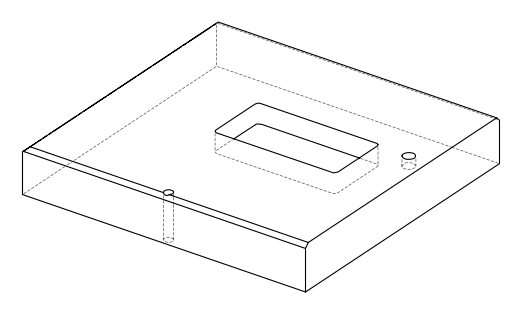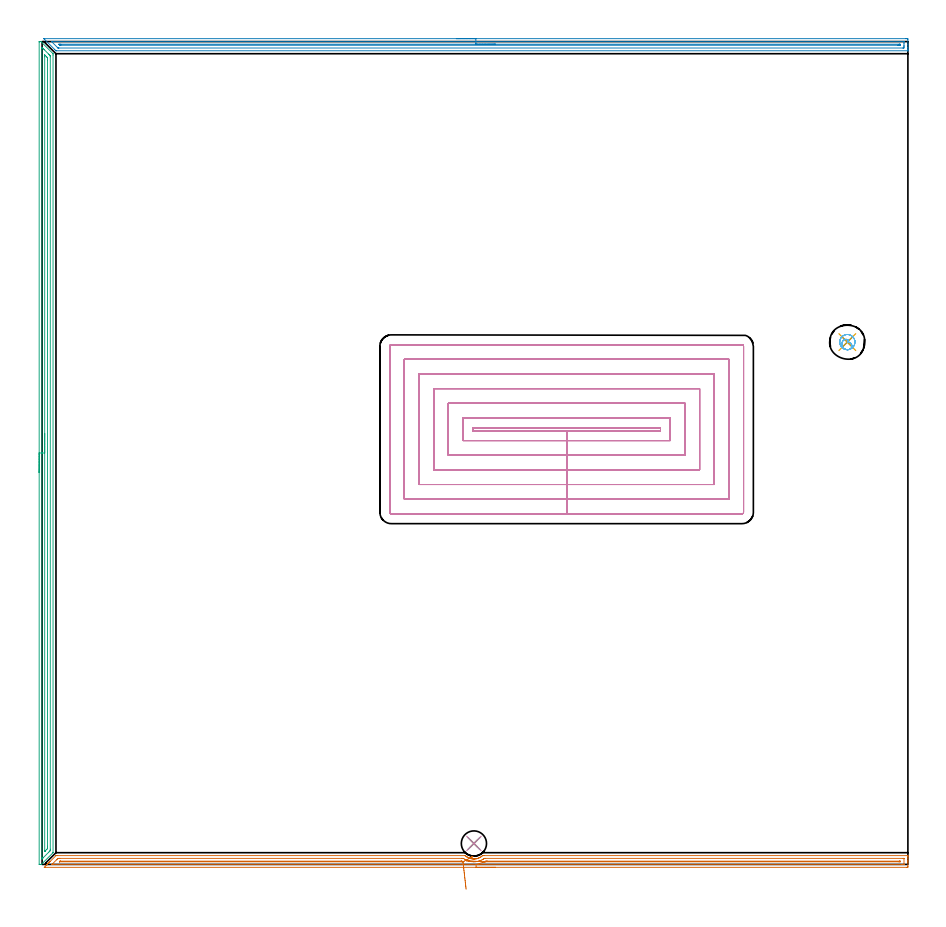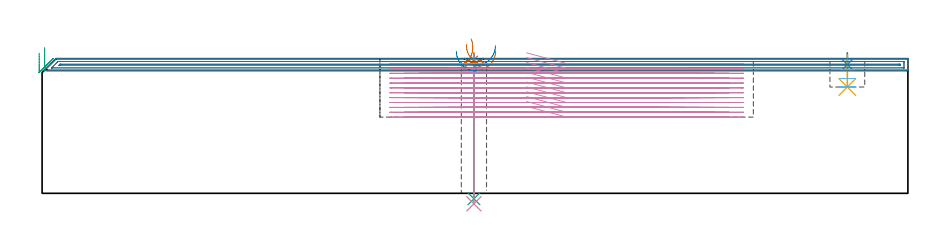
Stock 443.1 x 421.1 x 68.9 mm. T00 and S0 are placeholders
(PLAN: 10 operations, 6 tool changes, 95.3 min)
(1 SPOT_DRILL | STEP1HOLE | NXT0321_9005460120000 | 0.03 min | 1 mm3)
(2 SPOT_DRILL_1 | STEP1POCKET | NXT0321_9005460120000 | 0.05 min | 182 mm3)
(3 DRILL_THROUGH_HOLE_INTO_CENTER | STEP1HOLE | NXT0301_042 | 0.3 min | 2696 mm3)
(4 DRILL_TO_ENLARGE_THROUGH_HOLE | STEP1HOLE | UGT0301_237 | 0.31 min | 6276 mm3)
(5 DRILL_BLIND_HOLE_INTO_CENTER | STEP1POCKET | NXT0301_128 | 0.07 min | 1330 mm3)
(6 MILL_ROUGH_BLIND_HOLE_CONTOUR | STEP1POCKET | NXT0201_013 | Spiral | 0.68 min | 2093 mm3)
(7 AREA_MILL | FG_CHAMFER_SURFACE | UGT0205_001 | 10.75 min | 7966 mm3)
(8 AREA_MILL_1 | FG_CHAMFER_SURFACE_1 | UGT0205_001 | 10.7 min | 8502 mm3)
(9 AREA_MILL_2 | FG_CHAMFER_SURFACE_2 | UGT0205_001 | 10.18 min | 10444 mm3)
(10 MILL_RECTANGULAR_POCKET | POCKET_RECTANGULAR_STRAIGHT | NXT0201_013 | Follow Part, ap 2.5, ae 75% | 62.27 min | 551269 mm3)
(TOOL NXT0321_9005460120000 | NC Spot Drill, 142deg, 12mm, Carbide, Uncoated | D12 PA142 FL30 Z2)
(TOOL NXT0301_042 | Carbide Drill 7.1mm [860.1-0710-057A1-MM 2214] | D7.1 PA140 FL85 Z2)
(TOOL UGT0301_237 | Twist Drill 12.9 mm | D12.9 PA118 FL97 Z2)
(TOOL NXT0301_128 | Carbide Drill 12mm [861.1-1200-036A1-GP GC34] | D12 PA150 FL37.4 Z2)
(TOOL NXT0201_013 | ENDMILL 10mm | D10 FL30 Z4)
(TOOL UGT0205_001 | Chamfer Mill 20 x 3 x 45 deg. | D20 FL50 Z2)
(OP 1 SPOT_DRILL)
G17 G21 G94 G90
T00 M6
G54
G17 G0 G90 X221. Y10.7 S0 M3
G43 Z78.9 H0
G94 G81 G98 Z68.345 F250. R71.9
G80
M5
M2
(OP 2 SPOT_DRILL_1)
G17 G21 G94 G90
T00 M6
G54
G17 G0 G90 X412.1 Y267.3 S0 M3
G43 Z78.9 H0
G94 G81 G98 Z65.9 F250. R71.9
G80
M5
M2
(OP 3 DRILL_THROUGH_HOLE_INTO_CENTER)
G17 G21 G94 G90
T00 M6
G54
G17 G0 G90 X221. Y10.7 S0 M3
G43 Z78.9 H1
G94 G73 G98 Z-2.792 F250. Q6.517 R70.9
G80
M5
M2
(OP 4 DRILL_TO_ENLARGE_THROUGH_HOLE)
G17 G21 G94 G90
T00 M6
G54
G17 G0 G90 X221. Y10.7 S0 M3
G43 Z78.9 H0
G94 G73 G98 Z-5.376 F250. Q12.379 R70.9
G80
M5
M2
(OP 5 DRILL_BLIND_HOLE_INTO_CENTER)
G17 G21 G94 G90
T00 M6
G54
G17 G0 G90 X412.1 Y267.3 S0 M3
G43 Z78.9 H1
G94 G81 G98 Z54.4 F250. R70.9
G80
M5
M2
(OP 6 MILL_ROUGH_BLIND_HOLE_CONTOUR)
G17 G21 G94 G90
T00 M6
G54
G17 G0 G90 X412.1 Y267.3 S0 M3
G43 Z78.9 H0
Z67.525
G94 G3 X412.48 Y268.355 R0.596 F250.
X410.598 Y268.543 R1.696
X409.459 Y265.241 R2.571
X412.831 Y263.469 R3.058
X415.931 Y268.031 R3.9
X412.831 Y263.469 R-3.9
X414.381 Y265.75 R1.95
X412.1 Y267.3 R1.95
G0 Z63.15
G3 X412.48 Y268.355 R0.596
X410.598 Y268.543 R1.696
X409.459 Y265.241 R2.571
X412.831 Y263.469 R3.058
X415.931 Y268.031 R3.9
X412.831 Y263.469 R-3.9
X414.381 Y265.75 R1.95
X412.1 Y267.3 R1.95
G0 Z58.775
G3 X412.48 Y268.355 R0.596
X410.598 Y268.543 R1.696
X409.459 Y265.241 R2.571
X412.831 Y263.469 R3.058
X415.931 Y268.031 R3.9
X412.831 Y263.469 R-3.9
X414.381 Y265.75 R1.95
X412.1 Y267.3 R1.95
G0 Z54.4
G3 X412.48 Y268.355 R0.596
X410.598 Y268.543 R1.696
X409.459 Y265.241 R2.571
X412.831 Y263.469 R3.058
X415.931 Y268.031 R3.9
X412.831 Y263.469 R-3.9
X414.381 Y265.75 R1.95
X412.1 Y267.3 R1.95
G0 Z78.9
M5
M2
(OP 7 AREA_MILL)
G17 G21 G94 G90
T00 M6
G54
G17 G0 G90 X232.1 Y-1.5 S1061 M3
G43 Z78.9 H0
Z72.9
G94 G1 X232.062 Z72.029 F250.
X231.948 Z71.164
X231.759 Z70.312
X231.497 Z69.48
X231.163 Z68.674
X230.76 Z67.9
X230.291 Z67.164
X229.76 Z66.472
X229.171 Z65.829
X228.528 Z65.24
X227.836 Z64.709
X227.1 Z64.24
X226.326 Z63.837
X225.52 Z63.503
X224.688 Z63.241
X223.836 Z63.052
X222.971 Z62.938
X222.1 Z62.9
X1.593
X1.28 Y-1.498 Z62.902
X1.128 Y-1.495 Z62.905
X1.108 Y-1.492 Z62.906
X2.055 Y-0.544 Z63.855
X2.174 Y-0.424 Z63.972
X2.347 Y-0.252 Z64.146
X2.621 Y0.022 Z64.42
X2.784 Y0.186 Z64.581
X2.942 Y0.344 Z64.741
X3.068 Y0.469 Z64.867
X3.222 Y0.624 Z65.019
X3.372 Y0.773 Z65.171
X3.515 Y0.916 Z65.314
X3.66 Y1.062 Z65.458
X3.801 Y1.202 Z65.6
X3.962 Y1.363 Z65.761
X4.098 Y1.5 Z65.896
X7.091 Y4.491 Z68.891
X7.103 Y4.493 Z68.893
X7.985 Y4.5 Z68.9
X216.289
X216.589 Y4.495 Z68.89
X216.736 Y4.368 Z68.766
X216.782 Y4.329 Z68.727
X217.032 Y4.127 Z68.525
X217.185 Y4.005 Z68.4
X217.374 Y3.87 Z68.269
X217.385 Y3.863 Z68.262
X217.43 Y3.836 Z68.234
X217.722 Y3.655 Z68.053
X218.079 Y3.458 Z67.854
X218.505 Y3.264 Z67.664
X218.522 Y3.256 Z67.656
X218.593 Y3.229 Z67.629
X218.972 Y3.084 Z67.483
X219.232 Y3. Z67.4
X219.486 Y2.938 Z67.337
X219.547 Y2.923 Z67.322
X219.865 Y2.86 Z67.256
X220.312 Y2.797 Z67.195
X220.502 Y2.783 Z67.181
X220.759 Y2.768 Z67.154
X220.894 Y2.766 Z67.156
X220.99 Y2.767 Z67.152
X221.121 Y2.766 Z67.154
X221.207 Z67.153
X221.213 Y2.767
X221.45 Y2.78 Z67.175
X221.653 Y2.796 Z67.188
X222.101 Y2.855 Z67.254
X222.2 Y2.875 Z67.274
X222.547 Y2.944 Z67.343
X222.607 Y2.96 Z67.358
X222.768 Y3.001 Z67.399
X222.994 Y3.075 Z67.473
X223.107 Y3.112 Z67.51
X223.39 Y3.219 Z67.618
X223.441 Y3.238 Z67.637
X223.544 Y3.285 Z67.685
X223.892 Y3.448 Z67.844
X224.34 Y3.69 Z68.09
X224.624 Y3.871 Z68.269
X224.782 Y3.988 Z68.384
X224.932 Y4.097 Z68.495
X224.969 Y4.127 Z68.526
X225.228 Y4.335 Z68.734
X225.41 Y4.497 Z68.888
X226.123 Y4.5 Z68.9
X442.92
X443.09 Y4.498 Z68.889
X443.097 Y4.352 Z68.745
X443.1 Y4.2 Z68.599
Y3.958 Z68.358
Y3.252 Z67.646
Y2.023 Z66.42
Y1.5 Z65.894
Y0.886 Z65.281
Y-0.866 Z63.53
X443.096 Y-1.127 Z63.269
X443.09 Y-1.492 Z62.904
X442.849 Y-1.496 Z62.902
X442.473 Y-1.5 Z62.9
X222.1
Y-0.086 Z64.314
X5.755 Y-0.085 Z64.315
X5.303 Y-0.083 Z64.317
X5.128 Y-0.08 Z64.32
X4.987 Y-0.074 Z64.326
X5.051 Y-0.005 Z64.395
X5.132 Y0.08 Z64.48
X5.303 Y0.253 Z64.653
X5.49 Y0.441 Z64.841
X7.425 Y2.376 Z66.776
X7.703 Y2.652 Z67.052
X7.985 Y2.931 Z67.331
X8.099 Y3.038 Z67.438
X8.16 Y3.08 Z67.48
X8.879 Y3.085 Z67.485
X9.049
X214.671
X215.395 Y3.08 Z67.48
X215.571 Y3.079 Z67.479
X216.289 Y2.667 Z67.067
X216.801 Y2.376 Z66.776
X217.183 Y2.191 Z66.591
X217.532 Y2.033 Z66.433
X218.077 Y1.827 Z66.227
X218.22 Y1.78 Z66.18
X218.528 Y1.684 Z66.084
X218.931 Y1.578 Z65.978
X218.971 Y1.569 Z65.969
X219.002 Y1.562 Z65.962
X219.315 Y1.5 Z65.9
X219.865 Y1.421 Z65.821
X219.957 Y1.41 Z65.81
X220.759 Y1.354 Z65.754
X220.91 Y1.352 Z65.752
X221.284 Y1.353 Z65.753
X221.653 Y1.376 Z65.776
X221.769 Y1.386 Z65.786
X222.547 Y1.477 Z65.877
X222.567 Y1.48 Z65.88
X222.675 Y1.5 Z65.9
X223.362 Y1.655 Z66.055
X223.441 Y1.676 Z66.076
X223.981 Y1.847 Z66.247
X224.335 Y1.98 Z66.38
X224.617 Y2.1 Z66.5
X225.229 Y2.389 Z66.789
X225.567 Y2.581 Z66.981
X225.78 Y2.712 Z67.112
X226.123 Y2.937 Z67.337
X226.315 Y3.063 Z67.463
X226.341 Y3.079 Z67.479
X226.383 Y3.081 Z67.481
X226.474 Y3.084 Z67.484
X226.655 Y3.085 Z67.485
X227.017 Y3.086 Z67.486
X440.685 Y3.085 Z67.485
X440.856 Y3.084 Z67.484
X441.041 Y3.08 Z67.48
X441.081 Y3.079 Z67.479
X441.09 Y3.057 Z67.457
X441.093 Y3.024 Z67.424
X441.099 Y2.846 Z67.246
Y0.218 Z64.618
X441.095 Y0.082 Z64.482
X441.09 Y-0.026 Z64.374
X441.083 Y-0.079 Z64.321
X441.046 Y-0.08 Z64.32
X440.685 Y-0.084 Z64.316
X440.515 Y-0.085 Z64.315
X439.791 Y-0.086 Z64.314
X222.1
X226.595 Y1.334 Z65.734
X227.017 Y1.589 Z65.989
X227.114 Y1.643 Z66.043
X227.155 Y1.664 Z66.064
X227.197 Y1.667 Z66.067
X227.376 Y1.67 Z66.07
X227.736 Y1.671 Z66.071
X227.911 Y1.672 Z66.072
X438.722 Y1.671 Z66.071
X438.897 Y1.67 Z66.07
X439.071 Y1.667 Z66.067
X439.087 Y1.665 Z66.065
X439.092 Y1.654 Z66.054
X439.097 Y1.619 Z66.019
X439.099 Y1.566 Z65.966
X439.1 Y1.5 Z65.9
X439.097 Y1.401 Z65.801
X439.092 Y1.352 Z65.752
X439.088 Y1.335 Z65.735
X439.068 Y1.333 Z65.733
X438.897 Y1.33 Z65.73
X438.178 Y1.329 Z65.729
X226.842
X226.725 Y1.33 Z65.73
X226.632 Y1.332 Z65.732
X226.595 Y1.334 Z65.734
X225.728 Y1.382 Z65.82
X224.872 Y1.428 Z65.981
X224.033 Y1.474 Z66.216
X223.218 Y1.519 Z66.523
X222.432 Y1.562 Z66.9
X221.683 Y1.603 Z67.344
X220.974 Y1.641 Z67.853
X220.313 Y1.677 Z68.42
X219.704 Y1.711 Z69.044
X219.151 Y1.741 Z69.718
X218.66 Y1.768 Z70.438
X218.232 Y1.791 Z71.199
X217.873 Y1.811 Z71.993
X217.584 Y1.827 Z72.816
X217.367 Y1.838 Z73.661
X217.225 Y1.846 Z74.522
X217.159 Y1.85 Z75.392
X217.168 Y1.849 Z76.264
G0 X219.571 Y3.586 Z79.056
G1 X219.869 Y3.747 Z78.253
X220.105 Y3.875 Z77.422
X220.277 Y3.967 Z76.572
X220.382 Y4.024 Z75.708
X220.421 Y4.045 Z74.837
X220.393 Y4.03 Z73.965
X220.298 Y3.979 Z73.099
X220.137 Y3.892 Z72.246
X219.912 Y3.77 Z71.412
X219.623 Y3.614 Z70.604
X219.273 Y3.425 Z69.827
X218.865 Y3.205 Z69.088
X218.402 Y2.955 Z68.393
X217.887 Y2.678 Z67.745
X217.325 Y2.374 Z67.151
X216.719 Y2.047 Z66.615
X216.075 Y1.699 Z66.142
X215.396 Y1.333 Z65.733
X214.501 Y1.329 Z65.729
X9.054
X8.911 Y1.33 Z65.73
X8.879 Y1.332 Z65.732
X8.854 Y1.335 Z65.735
X8.865 Y1.355 Z65.755
X8.879 Y1.378 Z65.778
X8.94 Y1.44 Z65.84
X9. Y1.5 Z65.9
X9.157 Y1.649 Z66.049
X9.171 Y1.661 Z66.061
X9.214 Y1.664 Z66.064
X9.306 Y1.669 Z66.069
X9.423 Y1.671 Z66.071
X214.326
X214.501 Y1.67 Z66.07
X214.676 Y1.668 Z66.068
X214.791 Y1.664 Z66.064
X214.858 Y1.654 Z66.054
X214.905 Y1.629 Z66.029
X215.134 Y1.5 Z65.9
X215.395 Y1.344 Z65.744
X215.396 Y1.333 Z65.733
X215.469 Y0.692 Z65.146
X215.548 Y0.003 Z64.617
X215.632 Y-0.729 Z64.151
X215.72 Y-1.5 Z63.751
X215.812 Y-2.301 Z63.419
X215.906 Y-3.129 Z63.16
X216.003 Y-3.976 Z62.974
X216.101 Y-4.835 Z62.863
X216.2 Y-5.701 Z62.827
X216.299 Y-6.567 Z62.868
X216.398 Y-7.426 Z62.985
X216.494 Y-8.272 Z63.177
X216.589 Y-9.097 Z63.442
X216.68 Y-9.897 Z63.778
X216.768 Y-10.665 Z64.183
X216.851 Y-11.394 Z64.654
X216.93 Y-12.08 Z65.188
X217.003 Y-12.717 Z65.779
G0 Z78.9
M5
M2
(OP 8 AREA_MILL_1)
G17 G21 G94 G90
T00 M6
G54
G17 G0 G90 X212. Y422.6 S1061 M3
G43 Z78.9 H0
Z72.7
G94 G1 X212.038 Z71.828 F250.
X212.152 Z70.964
X212.341 Z70.112
X212.603 Z69.28
X212.937 Z68.474
X213.34 Z67.7
X213.808 Z66.964
X214.34 Z66.272
X214.929 Z65.629
X215.572 Z65.04
X216.264 Z64.509
X217. Z64.04
X217.774 Z63.637
X218.58 Z63.303
X219.412 Z63.041
X220.263 Z62.852
X221.128 Z62.738
X222. Z62.7
X442.006
X442.467 Y422.599 Z62.701
X442.924 Y422.595 Z62.703
X443.09 Y422.591 Z62.706
X443.1 Y422.145 Z63.152
Y419.5 Z65.795
Y418.102 Z67.194
Y417.737 Z67.558
Y417.005 Z68.294
Y416.777 Z68.522
X443.094 Y416.406 Z68.885
X443.092 Y416.403 Z68.888
X442.916 Y416.4 Z68.9
X7.346
X7.104 Y416.404 Z68.89
X7.095 Y416.408 Z68.886
X6.991 Y416.507 Z68.789
X6.452 Y417.048 Z68.251
X1.085 Y422.415 Z62.884
X0.922 Y422.586 Z62.713
X0.913 Y422.599 Z62.701
X1.078 Y422.6 Z62.7
X222.
Y421.186 Z64.114
X440.758 Y421.185 Z64.115
X441.062 Y421.179 Z64.121
X441.091 Y421.177 Z64.123
X441.094 Y421.153 Z64.147
X441.098 Y421.117 Z64.183
X441.099 Y421.082 Z64.218
X441.1 Y420.848 Z64.452
Y419.966 Z65.334
Y419.085 Z66.215
X441.098 Y418.618 Z66.682
X441.093 Y418.21 Z67.09
X441.077 Y417.821 Z67.479
X440.679 Y417.816 Z67.484
X440.599 Y417.815 Z67.485
X8.608
X8.202 Y417.82 Z67.48
X8.155 Y417.821 Z67.479
X8.085 Y417.877 Z67.423
X7.954 Y418.001 Z67.299
X7.793 Y418.157 Z67.143
X4.87 Y421.08 Z64.22
X4.835 Y421.117 Z64.183
X4.801 Y421.156 Z64.144
X4.783 Y421.178 Z64.122
X4.803 Y421.18 Z64.12
X5.11 Y421.185 Z64.115
X5.189 Y421.186 Z64.114
X222.
Y419.772 Z65.528
X438.615 Y419.771 Z65.529
X438.89 Y419.77 Z65.53
X438.981 Y419.768 Z65.532
X439.053 Y419.765 Z65.535
X439.09 Y419.76 Z65.54
X439.092 Y419.707 Z65.593
X439.095 Y419.5 Z65.8
X439.094 Y419.299 Z66.001
X439.087 Y419.235 Z66.065
X439.027 Y419.233 Z66.067
X438.89 Y419.231 Z66.069
X438.271 Y419.229 Z66.071
X437.995
X9.582
X9.307 Y419.231 Z66.069
X9.228 Y419.233 Z66.067
X9.184 Y419.235 Z66.065
X9.16 Y419.251 Z66.049
X9.072 Y419.333 Z65.967
X8.901 Y419.5 Z65.8
X8.688 Y419.716 Z65.584
X8.647 Y419.764 Z65.536
X8.65 Y419.765 Z65.535
X8.688 Y419.767 Z65.533
X9.307 Y419.771 Z65.529
X9.582
X222. Y419.772 Z65.528
X222.872 Z65.566
X223.736 Z65.68
X224.588 Z65.869
X225.42 Z66.132
X226.226 Z66.465
X227. Z66.868
X227.736 Z67.337
X228.428 Z67.868
X229.071 Z68.457
X229.66 Z69.101
X230.191 Z69.793
X230.66 Z70.528
X231.063 Z71.302
X231.397 Z72.108
X231.659 Z72.94
X231.848 Z73.792
X231.962 Z74.657
X232. Z75.528
G0 Z78.9
M5
M2
(OP 9 AREA_MILL_2)
G17 G21 G94 G90
T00 M6
G54
G17 G0 G90 X-1.5 Y200.55 S1061 M3
G43 Z78.9 H0
Z71.8
G94 G1 Y200.588 Z70.928 F250.
Y200.702 Z70.064
Y200.891 Z69.212
Y201.153 Z68.38
Y201.487 Z67.574
Y201.89 Z66.8
Y202.358 Z66.064
Y202.89 Z65.372
Y203.479 Z64.729
Y204.122 Z64.14
Y204.814 Z63.609
Y205.55 Z63.14
Y206.324 Z62.737
Y207.13 Z62.403
Y207.962 Z62.141
Y208.814 Z61.952
Y209.678 Z61.838
Y210.55 Z61.8
Y420.929
X-1.498 Y421. Z61.802
X-1.491 Y421.1 Z61.806
X-0.6 Z62.7
X-0.156 Y420.657 Z63.142
X5.582 Y414.918 Z68.881
X5.604 Y414.9 Z68.894
X5.6 Y414.241 Z68.9
Y6.012
X5.579 Y5.979 Z68.879
X-0.303 Y0.096 Z62.995
X-0.4 Y0.01 Z62.895
X-0.493 Y0. Z62.806
X-1.271 Z62.029
X-1.493 Y0.01 Z61.805
X-1.5 Y0.06 Z61.8
Y210.55
X-0.086 Z63.214
X-0.085 Y417.731 Z63.215
X-0.084 Y417.802 Z63.216
X-0.079 Y418.1 Z63.221
X0.017 Y418.021 Z63.317
X0.244 Y417.802 Z63.544
X0.727 Y417.323 Z64.027
X1.141 Y416.909 Z64.441
X3.373 Y414.677 Z66.673
X3.821 Y414.229 Z67.121
X3.972 Y414.075 Z67.272
X4.093 Y413.95 Z67.393
X4.171 Y413.867 Z67.471
X4.179 Y413.816 Z67.479
X4.185 Y413.407 Z67.485
Y413.336
X4.186 Y7.764 Z67.486
X4.184 Y7.353 Z67.484
X4.181 Y7.148 Z67.481
X4.179 Y7.049 Z67.479
X4.133 Y6.995 Z67.433
X4.018 Y6.871 Z67.318
X3.695 Y6.545 Z66.995
X3.373 Y6.223 Z66.673
X0.448 Y3.298 Z63.748
X0.346 Y3.196 Z63.646
X0.143 Y2.995 Z63.443
X-0.055 Y2.802 Z63.245
X-0.076 Y2.784 Z63.224
X-0.079 Z63.221
X-0.081 Y2.811 Z63.219
X-0.084 Y2.949 Z63.216
X-0.086 Y3.227 Z63.214
Y3.298
Y210.55
X1.328 Z64.628
X1.329 Y413.336 Z64.629
Y413.619
X1.334 Y414.229 Z64.634
X1.335 Y414.244 Z64.635
X1.363 Y414.229 Z64.663
X1.609 Y413.989 Z64.909
X2.265 Y413.336 Z65.565
X2.491 Y413.108 Z65.791
X2.654 Y412.94 Z65.954
X2.735 Y412.854 Z66.035
X2.765 Y412.803 Z66.065
X2.766 Y412.726 Z66.066
X2.77 Y412.442 Z66.07
X2.771 Y412.159 Z66.071
Y411.549
Y9.267
X2.77 Y8.658 Z66.07
X2.768 Y8.377 Z66.068
X2.764 Y8.095 Z66.064
X2.465 Y7.764 Z65.765
X1.469 Y6.768 Z64.769
X1.438 Y6.737 Z64.738
X1.395 Y6.696 Z64.695
X1.347 Y6.654 Z64.647
X1.334 Y6.645 Z64.634
X1.333 Y6.647 Z64.633
X1.331 Y6.679 Z64.631
X1.329 Y6.871 Z64.629
Y7.021
X1.328 Y210.55 Z64.628
Y211.422 Z64.667
Y212.286 Z64.78
Y213.138 Z64.969
Y213.97 Z65.232
Y214.776 Z65.565
Y215.55 Z65.968
Y216.286 Z66.437
Y216.978 Z66.968
Y217.621 Z67.557
Y218.21 Z68.201
Y218.742 Z68.893
Y219.21 Z69.628
Y219.613 Z70.402
Y219.947 Z71.208
Y220.209 Z72.04
Y220.398 Z72.892
Y220.512 Z73.757
Y220.55 Z74.628
G0 Z78.9
M5
M2
(OP 10 MILL_RECTANGULAR_POCKET)
G17 G21 G94 G90
T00 M6
G54
G17 G0 G90 X247.955 Y221.9 S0 M3
G43 Z78.9 H0
Z71.9
G94 G1 X268.45 Z66.408 F250.
X316.5 F500.
Y223.5
X220.4
Y221.9
X268.45
Y216.9
X321.5
Y228.5
X215.4
Y216.9
X268.45
Y209.4
X329.
Y236.
X207.9
Y209.4
X268.45
Y201.9
X336.5
Y243.5
X200.4
Y201.9
X268.45
Y194.4
X344.
Y251.
X192.9
Y194.4
X268.45
Y186.9
X351.5
Y258.5
X185.4
Y186.9
X268.45
Y179.4
X358.2
G3 X359. Y180.2 R0.8
G1 Y265.2
G3 X358.2 Y266. R0.8
G1 X178.7
G3 X177.9 Y265.2 R0.8
G1 Y180.2
G3 X178.7 Y179.4 R0.8
G1 X268.45
X269.45
G0 X247.955 Y221.9 Z69.408
G1 X268.45 Z63.917 F250.
X316.5 F500.
Y223.5
X220.4
Y221.9
X268.45
Y216.9
X321.5
Y228.5
X215.4
Y216.9
X268.45
Y209.4
X329.
Y236.
X207.9
Y209.4
X268.45
Y201.9
X336.5
Y243.5
X200.4
Y201.9
X268.45
Y194.4
X344.
Y251.
X192.9
Y194.4
X268.45
Y186.9
X351.5
Y258.5
X185.4
Y186.9
X268.45
Y179.4
X358.2
G3 X359. Y180.2 R0.8
G1 Y265.2
G3 X358.2 Y266. R0.8
G1 X178.7
G3 X177.9 Y265.2 R0.8
G1 Y180.2
G3 X178.7 Y179.4 R0.8
G1 X268.45
X269.45
G0 X247.955 Y221.9 Z66.917
G1 X268.45 Z61.425 F250.
X316.5 F500.
Y223.5
X220.4
Y221.9
X268.45
Y216.9
X321.5
Y228.5
X215.4
Y216.9
X268.45
Y209.4
X329.
Y236.
X207.9
Y209.4
X268.45
Y201.9
X336.5
Y243.5
X200.4
Y201.9
X268.45
Y194.4
X344.
Y251.
X192.9
Y194.4
X268.45
Y186.9
X351.5
Y258.5
X185.4
Y186.9
X268.45
Y179.4
X358.2
G3 X359. Y180.2 R0.8
G1 Y265.2
G3 X358.2 Y266. R0.8
G1 X178.7
G3 X177.9 Y265.2 R0.8
G1 Y180.2
G3 X178.7 Y179.4 R0.8
G1 X268.45
X269.45
G0 X247.955 Y221.9 Z64.425
G1 X268.45 Z58.933 F250.
X316.5 F500.
Y223.5
X220.4
Y221.9
X268.45
Y216.9
X321.5
Y228.5
X215.4
Y216.9
X268.45
Y209.4
X329.
Y236.
X207.9
Y209.4
X268.45
Y201.9
X336.5
Y243.5
X200.4
Y201.9
X268.45
Y194.4
X344.
Y251.
X192.9
Y194.4
X268.45
Y186.9
X351.5
Y258.5
X185.4
Y186.9
X268.45
Y179.4
X358.2
G3 X359. Y180.2 R0.8
G1 Y265.2
G3 X358.2 Y266. R0.8
G1 X178.7
G3 X177.9 Y265.2 R0.8
G1 Y180.2
G3 X178.7 Y179.4 R0.8
G1 X268.45
X269.45
G0 X247.955 Y221.9 Z61.933
G1 X268.45 Z56.442 F250.
X316.5 F500.
Y223.5
X220.4
Y221.9
X268.45
Y216.9
X321.5
Y228.5
X215.4
Y216.9
X268.45
Y209.4
X329.
Y236.
X207.9
Y209.4
X268.45
Y201.9
X336.5
Y243.5
X200.4
Y201.9
X268.45
Y194.4
X344.
Y251.
X192.9
Y194.4
X268.45
Y186.9
X351.5
Y258.5
X185.4
Y186.9
X268.45
Y179.4
X358.2
G3 X359. Y180.2 R0.8
G1 Y265.2
G3 X358.2 Y266. R0.8
G1 X178.7
G3 X177.9 Y265.2 R0.8
G1 Y180.2
G3 X178.7 Y179.4 R0.8
G1 X268.45
X269.45
G0 X247.955 Y221.9 Z59.442
G1 X268.45 Z53.95 F250.
X316.5 F500.
Y223.5
X220.4
Y221.9
X268.45
Y216.9
X321.5
Y228.5
X215.4
Y216.9
X268.45
Y209.4
X329.
Y236.
X207.9
Y209.4
X268.45
Y201.9
X336.5
Y243.5
X200.4
Y201.9
X268.45
Y194.4
X344.
Y251.
X192.9
Y194.4
X268.45
Y186.9
X351.5
Y258.5
X185.4
Y186.9
X268.45
Y179.4
X358.2
G3 X359. Y180.2 R0.8
G1 Y265.2
G3 X358.2 Y266. R0.8
G1 X178.7
G3 X177.9 Y265.2 R0.8
G1 Y180.2
G3 X178.7 Y179.4 R0.8
G1 X268.45
X269.45
G0 X247.955 Y221.9 Z56.95
G1 X268.45 Z51.458 F250.
X316.5 F500.
Y223.5
X220.4
Y221.9
X268.45
Y216.9
X321.5
Y228.5
X215.4
Y216.9
X268.45
Y209.4
X329.
Y236.
X207.9
Y209.4
X268.45
Y201.9
X336.5
Y243.5
X200.4
Y201.9
X268.45
Y194.4
X344.
Y251.
X192.9
Y194.4
X268.45
Y186.9
X351.5
Y258.5
X185.4
Y186.9
X268.45
Y179.4
X358.2
G3 X359. Y180.2 R0.8
G1 Y265.2
G3 X358.2 Y266. R0.8
G1 X178.7
G3 X177.9 Y265.2 R0.8
G1 Y180.2
G3 X178.7 Y179.4 R0.8
G1 X268.45
X269.45
G0 X247.955 Y221.9 Z54.458
G1 X268.45 Z48.967 F250.
X316.5 F500.
Y223.5
X220.4
Y221.9
X268.45
Y216.9
X321.5
Y228.5
X215.4
Y216.9
X268.45
Y209.4
X329.
Y236.
X207.9
Y209.4
X268.45
Y201.9
X336.5
Y243.5
X200.4
Y201.9
X268.45
Y194.4
X344.
Y251.
X192.9
Y194.4
X268.45
Y186.9
X351.5
Y258.5
X185.4
Y186.9
X268.45
Y179.4
X358.2
G3 X359. Y180.2 R0.8
G1 Y265.2
G3 X358.2 Y266. R0.8
G1 X178.7
G3 X177.9 Y265.2 R0.8
G1 Y180.2
G3 X178.7 Y179.4 R0.8
G1 X268.45
X269.45
G0 X247.955 Y221.9 Z51.967
G1 X268.45 Z46.475 F250.
X316.5 F500.
Y223.5
X220.4
Y221.9
X268.45
Y216.9
X321.5
Y228.5
X215.4
Y216.9
X268.45
Y209.4
X329.
Y236.
X207.9
Y209.4
X268.45
Y201.9
X336.5
Y243.5
X200.4
Y201.9
X268.45
Y194.4
X344.
Y251.
X192.9
Y194.4
X268.45
Y186.9
X351.5
Y258.5
X185.4
Y186.9
X268.45
Y179.4
X358.2
G3 X359. Y180.2 R0.8
G1 Y265.2
G3 X358.2 Y266. R0.8
G1 X178.7
G3 X177.9 Y265.2 R0.8
G1 Y180.2
G3 X178.7 Y179.4 R0.8
G1 X268.45
X269.45
G0 X247.955 Y221.9 Z49.475
G1 X268.45 Z43.983 F250.
X316.5 F500.
Y223.5
X220.4
Y221.9
X268.45
Y216.9
X321.5
Y228.5
X215.4
Y216.9
X268.45
Y209.4
X329.
Y236.
X207.9
Y209.4
X268.45
Y201.9
X336.5
Y243.5
X200.4
Y201.9
X268.45
Y194.4
X344.
Y251.
X192.9
Y194.4
X268.45
Y186.9
X351.5
Y258.5
X185.4
Y186.9
X268.45
Y179.4
X358.2
G3 X359. Y180.2 R0.8
G1 Y265.2
G3 X358.2 Y266. R0.8
G1 X178.7
G3 X177.9 Y265.2 R0.8
G1 Y180.2
G3 X178.7 Y179.4 R0.8
G1 X268.45
X269.45
G0 X247.955 Y221.9 Z46.983
G1 X268.45 Z41.492 F250.
X316.5 F500.
Y223.5
X220.4
Y221.9
X268.45
Y216.9
X321.5
Y228.5
X215.4
Y216.9
X268.45
Y209.4
X329.
Y236.
X207.9
Y209.4
X268.45
Y201.9
X336.5
Y243.5
X200.4
Y201.9
X268.45
Y194.4
X344.
Y251.
X192.9
Y194.4
X268.45
Y186.9
X351.5
Y258.5
X185.4
Y186.9
X268.45
Y179.4
X358.2
G3 X359. Y180.2 R0.8
G1 Y265.2
G3 X358.2 Y266. R0.8
G1 X178.7
G3 X177.9 Y265.2 R0.8
G1 Y180.2
G3 X178.7 Y179.4 R0.8
G1 X268.45
X269.45
G0 X247.955 Y221.9 Z44.492
G1 X268.45 Z39. F250.
X316.5 F500.
Y223.5
X220.4
Y221.9
X268.45
Y216.9
X321.5
Y228.5
X215.4
Y216.9
X268.45
Y209.4
X329.
Y236.
X207.9
Y209.4
X268.45
Y201.9
X336.5
Y243.5
X200.4
Y201.9
X268.45
Y194.4
X344.
Y251.
X192.9
Y194.4
X268.45
Y186.9
X351.5
Y258.5
X185.4
Y186.9
X268.45
Y179.4
X358.2
G3 X359. Y180.2 R0.8
G1 Y265.2
G3 X358.2 Y266. R0.8
G1 X178.7
G3 X177.9 Y265.2 R0.8
G1 Y180.2
G3 X178.7 Y179.4 R0.8
G1 X268.45
X269.45
G0 Z78.9
M5
M2
